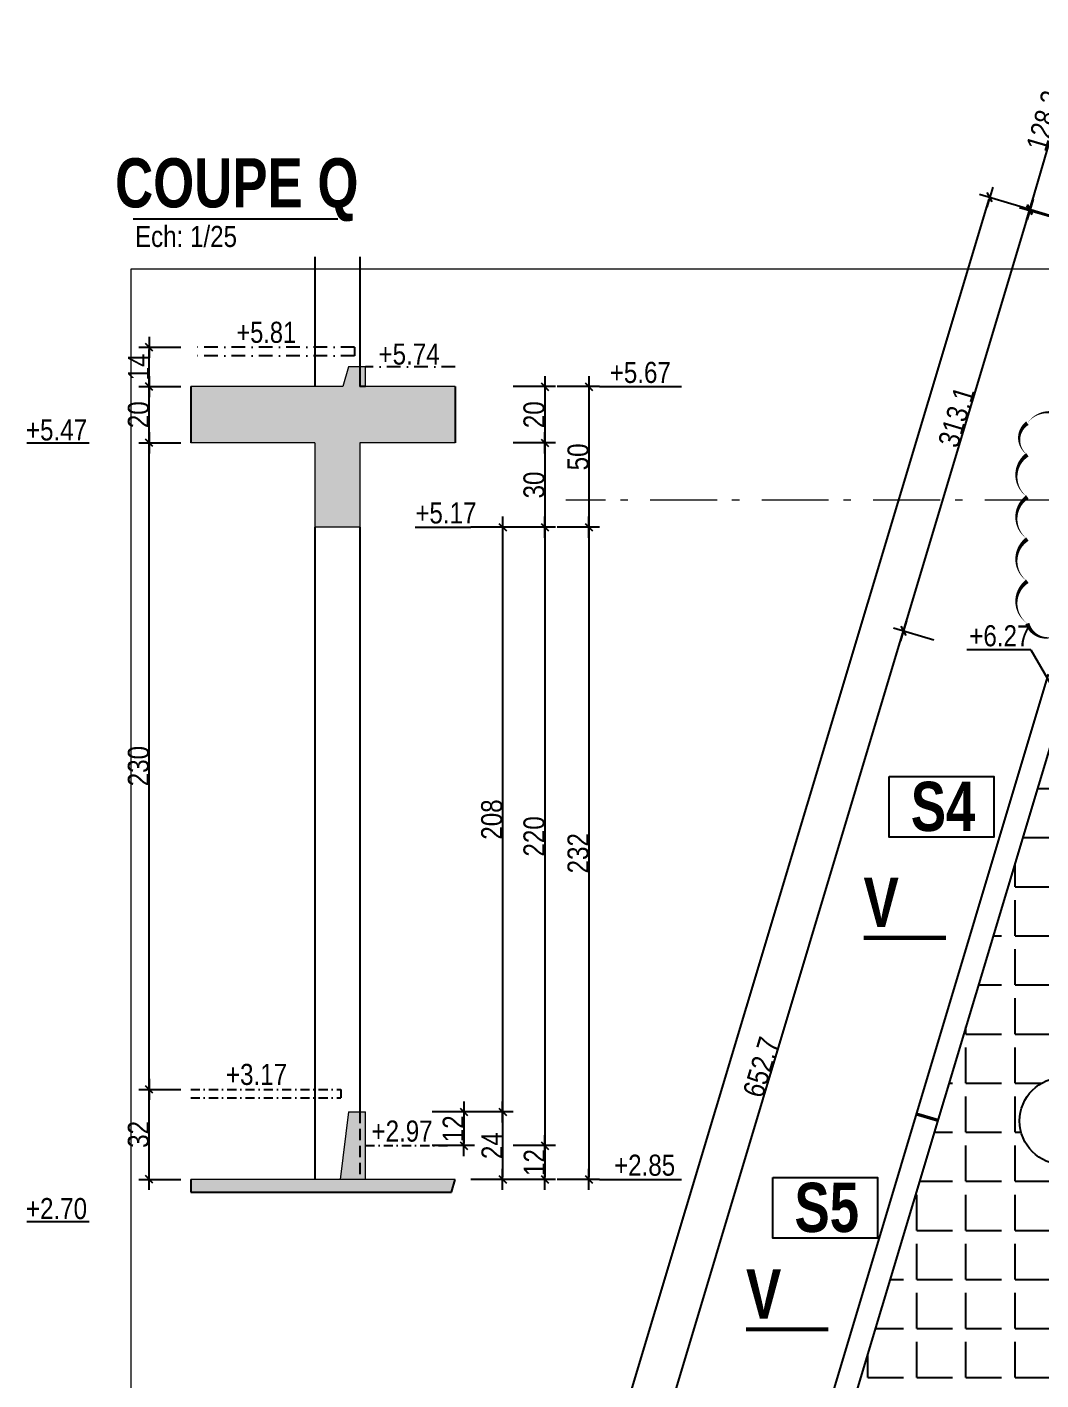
# Model space of a CAD drawing. Header units: centimetres. Extents: x -31 to 9059, y 2319 to 6519.
# Drawn here: x 2615 to 3336, y 3666 to 4628 of the extents above; entities that cross this region are included whole.
import ezdxf
from ezdxf.enums import TextEntityAlignment as Align

# ---------------------------------------------------------------- set-up
doc = ezdxf.new("R2010")
doc.units = ezdxf.units.CM
doc.header["$LTSCALE"] = 12.7
doc.header["$PDMODE"] = 1
doc.header["$PDSIZE"] = -2
for name, pattern in [('CACHEX2', [19.05, 12.7, -6.35]), ('Style de ligne -6', [2.08328, 1.25, -0.41656, 0.13886, -0.27786]), ('TIRETPTX2', [50.8, 25.4, -12.7, 0, -12.7])]:
    doc.linetypes.add(name, pattern=pattern)
for name, color, linetype in [('01_cote_gen', 4, 'Continuous'), ('01_linteaux', 2, 'Continuous'), ('01_poch_BN', 9, 'Continuous'), ('01_poch_murs', 253, 'Continuous'), ('01_texte', 230, 'Continuous'), ('AA_COTES', 2, 'Continuous')]:
    doc.layers.add(name, color=color, linetype=linetype)
for name, color, linetype, lineweight in [('01_murs_coup', 5, 'Continuous', 60), ('01_résv', 32, 'Continuous', 9), ('B Général', 7, 'Continuous', 5)]:
    doc.layers.add(name, color=color, linetype=linetype, lineweight=lineweight)
doc.styles.add('ARIAL NA', font='ARIALN.TTF')
doc.styles.add('impact', font='impact.ttf')
doc.styles.add('MATTE_TXT', font='arial.ttf')
doc.styles.add('STYLE2', font='ARIALN.TTF')
doc.dimstyles.new('JB25', dxfattribs={"dimscale": 0.1, "dimtxt": 150, "dimasz": 15, "dimexe": 0.1, "dimexo": 0.1, "dimgap": 0.09, "dimtad": 1, "dimdec": 1, "dimlfac": 0.5, "dimdsep": 46, "dimtxsty": 'STYLE2', "dimblk1": 'BOND_G', "dimblk2": 'BOND_D', "dimsah": 1, "dimcen": 1.5, "dimdle": 0.01, "dimse1": 1, "dimse2": 1, "dimclrd": 4, "dimclre": 2, "dimclrt": 6, "dimazin": 2, "dimtfac": 2.333333, "dimtdec": 1, "dimtix": 1, "dimtmove": 2, "dimatfit": 3, "dimldrblk": 'BOND_G', "dimfxl": 1, "dimtolj": 1, "dimtzin": 0, "dimarcsym": 0})
doc.dimstyles.new('JB50', dxfattribs={"dimscale": 0.1, "dimtxt": 150, "dimasz": 15, "dimexe": 0.1, "dimexo": 0.1, "dimgap": 0.09, "dimtad": 1, "dimdec": 1, "dimdsep": 46, "dimtxsty": 'STYLE2', "dimblk1": 'BOND_G', "dimblk2": 'BOND_D', "dimsah": 1, "dimcen": 1.5, "dimdle": 0.01, "dimse1": 1, "dimse2": 1, "dimclrd": 4, "dimclre": 2, "dimclrt": 6, "dimazin": 2, "dimtfac": 2.333333, "dimtdec": 1, "dimtix": 1, "dimtmove": 2, "dimatfit": 3, "dimldrblk": 'BOND_G', "dimfxl": 1, "dimtolj": 1, "dimtzin": 0, "dimarcsym": 0})

# ---------------------------------------------------------------- blocks, each defined once
blk = doc.blocks.new('BOND_G')
at = {"layer": 'AA_COTES', "color": 0}
for p, q in [((0, -5), (0, 15)), ((5, 0), (-5, 0)), ((1.77, 1.77), (-1.77, -1.77))]:
    blk.add_line(p, q, dxfattribs=at)
blk = doc.blocks.new('BOND_D')
at = {"layer": 'AA_COTES', "color": 0}
for p, q in [((5, 0), (-5, 0)), ((-1.77, -1.77), (1.77, 1.77)), ((0, 5), (0, -15))]:
    blk.add_line(p, q, dxfattribs=at)
blk = doc.blocks.new('*D1372')
at = {"layer": '01_cote_gen', "color": 4, "lineweight": -2, "transparency": 16777216}
blk.add_line((3051.38, 3574.74), (3238.16, 4196.97), dxfattribs=at)
at = {"layer": 'Defpoints', "color": 0, "transparency": 16777216}
for p in [(3238.59, 4198.41), (3341.57, 4167.5), (3153.92, 3542.39)]:
    blk.add_point(p, dxfattribs=at)
at = {"layer": '01_cote_gen', "color": 4, "lineweight": -2, "transparency": 16777216, "xscale": 1.5, "yscale": 1.5, "zscale": 1.5}
for name, p, rotation in [('BOND_D', (3238.59, 4198.41), 73.29135087320348), ('BOND_G', (3050.95, 3573.3), 253.2913508732035)]:
    blk.add_blockref(name, p, dxfattribs=dict(at, rotation=rotation))
at = {"layer": '01_cote_gen', "color": 6, "transparency": 16777216, "insert": (3137.42, 3888.06), "char_height": 15, "attachment_point": 5, "rotation": 73.29135, "style": 'STYLE2'}
blk.add_mtext('\\A1;652.7', dxfattribs=at)
blk = doc.blocks.new('*D1373')
at = {"layer": '01_cote_gen', "color": 4, "lineweight": -2, "transparency": 16777216}
blk.add_line((3239.02, 4199.85), (3328.19, 4496.89), dxfattribs=at)
at = {"layer": 'Defpoints', "color": 0, "transparency": 16777216}
for p in [(3328.62, 4498.33), (3431.6, 4467.42), (3341.57, 4167.5)]:
    blk.add_point(p, dxfattribs=at)
at = {"layer": '01_cote_gen', "color": 4, "lineweight": -2, "transparency": 16777216, "xscale": 1.5, "yscale": 1.5, "zscale": 1.5}
for name, p, rotation in [('BOND_D', (3328.62, 4498.33), 73.29135084623782), ('BOND_G', (3238.59, 4198.41), 253.2913508462378)]:
    blk.add_blockref(name, p, dxfattribs=dict(at, rotation=rotation))
at = {"layer": '01_cote_gen', "color": 6, "transparency": 16777216, "insert": (3276.26, 4350.57), "char_height": 15, "attachment_point": 5, "rotation": 73.29135, "style": 'STYLE2'}
blk.add_mtext('\\A1;313.1', dxfattribs=at)
blk = doc.blocks.new('*D1374')
at = {"layer": '01_cote_gen', "color": 4, "lineweight": -2, "transparency": 16777216}
blk.add_line((2732.67, 2617.38), (3299.45, 4505.52), dxfattribs=at)
at = {"layer": 'Defpoints', "color": 0, "transparency": 16777216}
for p in [(3299.89, 4506.96), (3318.52, 4501.36), (2750.87, 2610.35)]:
    blk.add_point(p, dxfattribs=at)
at = {"layer": '01_cote_gen', "color": 4, "lineweight": -2, "transparency": 16777216, "xscale": 1.5, "yscale": 1.5, "zscale": 1.5}
for name, p, rotation in [('BOND_D', (3299.89, 4506.96), 73.29135085481416), ('BOND_G', (2732.24, 2615.94), 253.2913508548142)]:
    blk.add_blockref(name, p, dxfattribs=dict(at, rotation=rotation))
at = {"layer": '01_cote_gen', "color": 6, "transparency": 16777216, "insert": (3008.72, 3563.65), "char_height": 15, "attachment_point": 5, "rotation": 73.29135, "style": 'STYLE2'}
blk.add_mtext('\\A1;1974.4', dxfattribs=at)
blk = doc.blocks.new('*D1793')
at = {"layer": '01_cote_gen', "color": 4, "lineweight": -2, "transparency": 16777216}
blk.add_line((2983.44, 4370.66), (2983.44, 4333.7), dxfattribs=at)
at = {"layer": 'Defpoints', "color": 0, "transparency": 16777216}
for p in [(2955.94, 4372.16), (2955.94, 4332.2), (2983.44, 4332.2)]:
    blk.add_point(p, dxfattribs=at)
at = {"layer": '01_cote_gen', "color": 4, "lineweight": -2, "transparency": 16777216, "xscale": 1.5, "yscale": 1.5, "zscale": 1.5}
for name, p, rotation in [('BOND_G', (2983.44, 4372.16), 90), ('BOND_D', (2983.44, 4332.2), 270)]:
    blk.add_blockref(name, p, dxfattribs=dict(at, rotation=rotation))
at = {"layer": '01_cote_gen', "color": 6, "transparency": 16777216, "insert": (2975.78, 4352.18), "char_height": 15, "attachment_point": 5, "rotation": 90, "style": 'STYLE2'}
blk.add_mtext('\\A1;20', dxfattribs=at)
blk = doc.blocks.new('*D1794')
at = {"layer": '01_cote_gen', "color": 4, "lineweight": -2, "transparency": 16777216}
blk.add_line((2983.44, 4330.7), (2983.44, 4273.7), dxfattribs=at)
at = {"layer": 'Defpoints', "color": 0, "transparency": 16777216}
for p in [(2944.27, 4332.2), (2898.45, 4272.2), (2983.44, 4272.2)]:
    blk.add_point(p, dxfattribs=at)
at = {"layer": '01_cote_gen', "color": 4, "lineweight": -2, "transparency": 16777216, "xscale": 1.5, "yscale": 1.5, "zscale": 1.5}
for name, p, rotation in [('BOND_G', (2983.44, 4332.2), 90), ('BOND_D', (2983.44, 4272.2), 270)]:
    blk.add_blockref(name, p, dxfattribs=dict(at, rotation=rotation))
at = {"layer": '01_cote_gen', "color": 6, "transparency": 16777216, "insert": (2975.78, 4302.2), "char_height": 15, "attachment_point": 5, "rotation": 90, "style": 'STYLE2'}
blk.add_mtext('\\A1;30', dxfattribs=at)
blk = doc.blocks.new('*D1795')
at = {"layer": '01_cote_gen', "color": 4, "lineweight": -2, "transparency": 16777216}
blk.add_line((3014.78, 4370.66), (3014.78, 4273.7), dxfattribs=at)
at = {"layer": 'Defpoints', "color": 0, "transparency": 16777216}
for p in [(2990.94, 4372.16), (2990.94, 4272.2), (3014.78, 4272.2)]:
    blk.add_point(p, dxfattribs=at)
at = {"layer": '01_cote_gen', "color": 4, "lineweight": -2, "transparency": 16777216, "xscale": 1.5, "yscale": 1.5, "zscale": 1.5}
for name, p, rotation in [('BOND_G', (3014.78, 4372.16), 90), ('BOND_D', (3014.78, 4272.2), 270)]:
    blk.add_blockref(name, p, dxfattribs=dict(at, rotation=rotation))
at = {"layer": '01_cote_gen', "color": 6, "transparency": 16777216, "insert": (3007.12, 4322.18), "char_height": 15, "attachment_point": 5, "rotation": 90, "style": 'STYLE2'}
blk.add_mtext('\\A1;50', dxfattribs=at)
blk = doc.blocks.new('*D1796')
at = {"layer": '01_cote_gen', "color": 4, "lineweight": -2, "transparency": 16777216}
blk.add_line((3014.78, 4270.7), (3014.78, 3809.7), dxfattribs=at)
at = {"layer": 'Defpoints', "color": 0, "transparency": 16777216}
for p in [(3007.28, 4272.2), (2955.94, 3808.2), (3014.78, 3808.2)]:
    blk.add_point(p, dxfattribs=at)
at = {"layer": '01_cote_gen', "color": 4, "lineweight": -2, "transparency": 16777216, "xscale": 1.5, "yscale": 1.5, "zscale": 1.5}
for name, p, rotation in [('BOND_G', (3014.78, 4272.2), 90), ('BOND_D', (3014.78, 3808.2), 270)]:
    blk.add_blockref(name, p, dxfattribs=dict(at, rotation=rotation))
at = {"layer": '01_cote_gen', "color": 6, "transparency": 16777216, "insert": (3007.12, 4040.2), "char_height": 15, "attachment_point": 5, "rotation": 90, "style": 'STYLE2'}
blk.add_mtext('\\A1;232', dxfattribs=at)
blk = doc.blocks.new('*D1797')
at = {"layer": '01_cote_gen', "color": 4, "lineweight": -2, "transparency": 16777216}
blk.add_line((2983.44, 4270.7), (2983.44, 3833.7), dxfattribs=at)
at = {"layer": 'Defpoints', "color": 0, "transparency": 16777216}
for p in [(2960.94, 4272.2), (2960.94, 3832.2), (2983.44, 3832.2)]:
    blk.add_point(p, dxfattribs=at)
at = {"layer": '01_cote_gen', "color": 4, "lineweight": -2, "transparency": 16777216, "xscale": 1.5, "yscale": 1.5, "zscale": 1.5}
for name, p, rotation in [('BOND_G', (2983.44, 4272.2), 90), ('BOND_D', (2983.44, 3832.2), 270)]:
    blk.add_blockref(name, p, dxfattribs=dict(at, rotation=rotation))
at = {"layer": '01_cote_gen', "color": 6, "transparency": 16777216, "insert": (2975.78, 4052.2), "char_height": 15, "attachment_point": 5, "rotation": 90, "style": 'STYLE2'}
blk.add_mtext('\\A1;220', dxfattribs=at)
blk = doc.blocks.new('*D1798')
at = {"layer": '01_cote_gen', "color": 4, "lineweight": -2, "transparency": 16777216}
blk.add_line((2983.44, 3830.7), (2983.44, 3809.7), dxfattribs=at)
at = {"layer": 'Defpoints', "color": 0, "transparency": 16777216}
for p in [(2960.94, 3832.2), (2960.94, 3808.2), (2983.44, 3808.2)]:
    blk.add_point(p, dxfattribs=at)
at = {"layer": '01_cote_gen', "color": 4, "lineweight": -2, "transparency": 16777216, "xscale": 1.5, "yscale": 1.5, "zscale": 1.5}
for name, p, rotation in [('BOND_G', (2983.44, 3832.2), 90), ('BOND_D', (2983.44, 3808.2), 270)]:
    blk.add_blockref(name, p, dxfattribs=dict(at, rotation=rotation))
at = {"layer": '01_cote_gen', "color": 6, "transparency": 16777216, "insert": (2975.9, 3820.2), "char_height": 15, "attachment_point": 5, "rotation": 90, "style": 'STYLE2'}
blk.add_mtext('\\A1;12', dxfattribs=at)
blk = doc.blocks.new('*D1799')
at = {"layer": '01_cote_gen', "color": 4, "lineweight": -2, "transparency": 16777216}
blk.add_line((2953.37, 4270.7), (2953.37, 3857.7), dxfattribs=at)
at = {"layer": 'Defpoints', "color": 0, "transparency": 16777216}
for p in [(2851.79, 4272.2), (2855.79, 3856.2), (2953.37, 3856.2)]:
    blk.add_point(p, dxfattribs=at)
at = {"layer": '01_cote_gen', "color": 4, "lineweight": -2, "transparency": 16777216, "xscale": 1.5, "yscale": 1.5, "zscale": 1.5}
for name, p, rotation in [('BOND_G', (2953.37, 4272.2), 90), ('BOND_D', (2953.37, 3856.2), 270)]:
    blk.add_blockref(name, p, dxfattribs=dict(at, rotation=rotation))
at = {"layer": '01_cote_gen', "color": 6, "transparency": 16777216, "insert": (2945.7, 4064.2), "char_height": 15, "attachment_point": 5, "rotation": 90, "style": 'STYLE2'}
blk.add_mtext('\\A1;208', dxfattribs=at)
blk = doc.blocks.new('*D1800')
at = {"layer": '01_cote_gen', "color": 4, "lineweight": -2, "transparency": 16777216}
blk.add_line((2953.37, 3854.7), (2953.37, 3809.7), dxfattribs=at)
at = {"layer": 'Defpoints', "color": 0, "transparency": 16777216}
for p in [(2930.87, 3856.2), (2930.87, 3808.2), (2953.37, 3808.2)]:
    blk.add_point(p, dxfattribs=at)
at = {"layer": '01_cote_gen', "color": 4, "lineweight": -2, "transparency": 16777216, "xscale": 1.5, "yscale": 1.5, "zscale": 1.5}
for name, p, rotation in [('BOND_G', (2953.37, 3856.2), 90), ('BOND_D', (2953.37, 3808.2), 270)]:
    blk.add_blockref(name, p, dxfattribs=dict(at, rotation=rotation))
at = {"layer": '01_cote_gen', "color": 6, "transparency": 16777216, "insert": (2945.83, 3832.2), "char_height": 15, "attachment_point": 5, "rotation": 90, "style": 'STYLE2'}
blk.add_mtext('\\A1;24', dxfattribs=at)
blk = doc.blocks.new('*D1801')
at = {"layer": '01_cote_gen', "color": 4, "lineweight": -2, "transparency": 16777216}
blk.add_line((2702, 3809.7), (2702, 3870.7), dxfattribs=at)
at = {"layer": 'Defpoints', "color": 0, "transparency": 16777216}
for p in [(2702, 3872.2), (2761.34, 3872.2), (2761.34, 3808.2)]:
    blk.add_point(p, dxfattribs=at)
at = {"layer": '01_cote_gen', "color": 4, "lineweight": -2, "transparency": 16777216, "xscale": 1.5, "yscale": 1.5, "zscale": 1.5}
for name, p, rotation in [('BOND_D', (2702, 3872.2), 90), ('BOND_G', (2702, 3808.2), 270)]:
    blk.add_blockref(name, p, dxfattribs=dict(at, rotation=rotation))
at = {"layer": '01_cote_gen', "color": 6, "transparency": 16777216, "insert": (2694.34, 3840.2), "char_height": 15, "attachment_point": 5, "rotation": 90, "style": 'STYLE2'}
blk.add_mtext('\\A1;32', dxfattribs=at)
blk = doc.blocks.new('*D1802')
at = {"layer": '01_cote_gen', "color": 4, "lineweight": -2, "transparency": 16777216}
blk.add_line((2702, 3873.7), (2702, 4330.7), dxfattribs=at)
at = {"layer": 'Defpoints', "color": 0, "transparency": 16777216}
for p in [(2702, 4332.2), (2763.35, 4332.2), (2709.5, 3872.2)]:
    blk.add_point(p, dxfattribs=at)
at = {"layer": '01_cote_gen', "color": 4, "lineweight": -2, "transparency": 16777216, "xscale": 1.5, "yscale": 1.5, "zscale": 1.5}
for name, p, rotation in [('BOND_D', (2702, 4332.2), 90), ('BOND_G', (2702, 3872.2), 270)]:
    blk.add_blockref(name, p, dxfattribs=dict(at, rotation=rotation))
at = {"layer": '01_cote_gen', "color": 6, "transparency": 16777216, "insert": (2694.34, 4102.2), "char_height": 15, "attachment_point": 5, "rotation": 90, "style": 'STYLE2'}
blk.add_mtext('\\A1;230', dxfattribs=at)
blk = doc.blocks.new('*D1803')
at = {"layer": '01_cote_gen', "color": 4, "lineweight": -2, "transparency": 16777216}
blk.add_line((2702, 4333.7), (2702, 4370.66), dxfattribs=at)
at = {"layer": 'Defpoints', "color": 0, "transparency": 16777216}
for p in [(2702, 4372.16), (2747.26, 4372.16), (2731.49, 4332.2)]:
    blk.add_point(p, dxfattribs=at)
at = {"layer": '01_cote_gen', "color": 4, "lineweight": -2, "transparency": 16777216, "xscale": 1.5, "yscale": 1.5, "zscale": 1.5}
for name, p, rotation in [('BOND_D', (2702, 4372.16), 90), ('BOND_G', (2702, 4332.2), 270)]:
    blk.add_blockref(name, p, dxfattribs=dict(at, rotation=rotation))
at = {"layer": '01_cote_gen', "color": 6, "transparency": 16777216, "insert": (2694.34, 4352.18), "char_height": 15, "attachment_point": 5, "rotation": 90, "style": 'STYLE2'}
blk.add_mtext('\\A1;20', dxfattribs=at)
blk = doc.blocks.new('*D1804')
at = {"layer": '01_cote_gen', "color": 4, "lineweight": -2, "transparency": 16777216}
blk.add_line((2702, 4373.66), (2702, 4398.66), dxfattribs=at)
at = {"layer": 'Defpoints', "color": 0, "transparency": 16777216}
for p in [(2702, 4400.16), (2750.28, 4400.16), (2731.49, 4372.16)]:
    blk.add_point(p, dxfattribs=at)
at = {"layer": '01_cote_gen', "color": 4, "lineweight": -2, "transparency": 16777216, "xscale": 1.5, "yscale": 1.5, "zscale": 1.5}
for name, p, rotation in [('BOND_D', (2702, 4400.16), 90), ('BOND_G', (2702, 4372.16), 270)]:
    blk.add_blockref(name, p, dxfattribs=dict(at, rotation=rotation))
at = {"layer": '01_cote_gen', "color": 6, "transparency": 16777216, "insert": (2694.47, 4386.16), "char_height": 15, "attachment_point": 5, "rotation": 90, "style": 'STYLE2'}
blk.add_mtext('\\A1;14', dxfattribs=at)
blk = doc.blocks.new('*D1805')
at = {"layer": '01_cote_gen', "color": 4, "lineweight": -2, "transparency": 16777216}
blk.add_line((2925.78, 3854.7), (2925.78, 3833.7), dxfattribs=at)
at = {"layer": 'Defpoints', "color": 0, "transparency": 16777216}
for p in [(2855.79, 3856.2), (2912.06, 3832.2), (2925.78, 3832.2)]:
    blk.add_point(p, dxfattribs=at)
at = {"layer": '01_cote_gen', "color": 4, "lineweight": -2, "transparency": 16777216, "xscale": 1.5, "yscale": 1.5, "zscale": 1.5}
for name, p, rotation in [('BOND_G', (2925.78, 3856.2), 90), ('BOND_D', (2925.78, 3832.2), 270)]:
    blk.add_blockref(name, p, dxfattribs=dict(at, rotation=rotation))
at = {"layer": '01_cote_gen', "color": 6, "transparency": 16777216, "insert": (2918.24, 3844.2), "char_height": 15, "attachment_point": 5, "rotation": 90, "style": 'STYLE2'}
blk.add_mtext('\\A1;12', dxfattribs=at)
blk = doc.blocks.new('*D1894')
at = {"layer": '01_cote_gen', "color": 4, "lineweight": -2, "transparency": 16777216}
blk.add_line((3328.64, 4499.01), (3363.73, 4619.34), dxfattribs=at)
at = {"layer": 'Defpoints', "color": 0, "transparency": 16777216}
for p in [(3364.15, 4620.78), (3467.53, 4590.63), (3431.6, 4467.42)]:
    blk.add_point(p, dxfattribs=at)
at = {"layer": '01_cote_gen', "color": 4, "lineweight": -2, "transparency": 16777216, "xscale": 1.5, "yscale": 1.5, "zscale": 1.5}
for name, p, rotation in [('BOND_D', (3364.15, 4620.78), 73.74134792204516), ('BOND_G', (3328.22, 4497.57), 253.7413479220452)]:
    blk.add_blockref(name, p, dxfattribs=dict(at, rotation=rotation))
at = {"layer": '01_cote_gen', "color": 6, "transparency": 16777216, "insert": (3338.83, 4561.32), "char_height": 15, "attachment_point": 5, "rotation": 73.74135, "style": 'STYLE2'}
blk.add_mtext('\\A1;128.3', dxfattribs=at)

msp = doc.modelspace()

# ---------------------------------------------------------------- hatches: boundary and pattern name
at = {"layer": '01_poch_BN'}
h = msp.add_hatch(color=256, dxfattribs=at)
h.dxf.hatch_style = 1
h.paths.add_polyline_path([(2919.69, 4372.16), (2855.79, 4372.16), (2855.79, 4386.16), (2843.79, 4386.16), (2839.79, 4372.16), (2731.49, 4372.16), (2731.49, 4332.2), (2819.79, 4332.2), (2819.79, 4272.2), (2851.79, 4272.2), (2851.79, 4332.2), (2919.69, 4332.2)])
h = msp.add_hatch(color=256, dxfattribs=at)
h.dxf.hatch_style = 1
h.paths.add_polyline_path([(2855.79, 3856.2), (2843.79, 3856.2), (2837.79, 3808.2), (2855.79, 3808.2)])
h.paths.add_polyline_path([(2919.69, 3808.2), (2731.49, 3808.2), (2731.49, 3799.01), (2916.97, 3799.01)])
at = {"layer": '01_poch_murs'}
h = msp.add_hatch(dxfattribs=at)
h.set_pattern_fill('ANGLE', color=256, scale=5)
h.set_pattern_definition([(0, (0, 0), (0, 34.925), [25.4, -9.525]), (90, (0, 0), (-34.925, 2e-15), [25.4, -9.525])])
edge = h.paths.add_edge_path()
edge.add_arc((3352.13, 3849.76), 30.98, 0, 360)
h.paths.add_polyline_path([(3520.92, 4168.4), (3520.92, 4282.39), (3392.76, 4282.39), (3356.89, 4162.9), (3170.63, 3542.39), (3520.92, 3542.39), (3520.92, 3668.4), (3520.92, 3768.4), (3512.92, 3768.4), (3512.92, 3868.4), (3520.92, 3868.4)])

# ---------------------------------------------------------------- linework, layer by layer
at = {"layer": '01_linteaux', "ltscale": 0.1}
for p, q in [((2819.79, 4464.4), (2819.79, 4372.16)), ((2851.79, 4464.4), (2851.79, 4386.16)), ((2851.79, 4386.16), (2851.79, 4372.16)), ((2855.79, 4372.16), (2851.79, 4372.16)), ((2819.79, 4272.2), (2819.79, 3808.2)), ((2851.79, 4272.2), (2851.79, 3856.2))]:
    msp.add_line(p, q, dxfattribs=at)
at = {"layer": '01_linteaux', "linetype": 'TIRETPTX2', "ltscale": 0.03}
for p, q in [((2848.05, 4400.16), (2731.49, 4400.16)), ((2848.05, 4394.16), (2731.49, 4394.16)), ((2919.69, 4386.16), (2855.79, 4386.16))]:
    msp.add_line(p, q, dxfattribs=at)
at = {"layer": '01_linteaux', "linetype": 'TIRETPTX2', "ltscale": 0.02}
for p, q in [((2848.05, 4400.16), (2848.05, 4394.16)), ((2731.49, 3872.2), (2838.23, 3872.2)), ((2838.23, 3872.2), (2838.23, 3866.2)), ((2731.49, 3866.2), (2838.23, 3866.2)), ((2855.79, 3832.2), (2917.49, 3832.2))]:
    msp.add_line(p, q, dxfattribs=at)
at = {"layer": '01_linteaux'}
for p, q in [((3341.57, 4167.5), (3153.92, 3542.39)), ((3356.89, 4162.9), (3170.63, 3542.39)), ((3247.6, 3854.46), (3262.93, 3849.86)), ((3247.89, 3855.42), (3263.21, 3850.82))]:
    msp.add_line(p, q, dxfattribs=at)
at = {"layer": '01_linteaux', "linetype": 'CACHEX2', "ltscale": 0.05}
msp.add_line((2851.79, 3856.2), (2851.79, 3808.2), dxfattribs=at)
at = {"layer": '01_murs_coup', "linetype": 'Continuous', "lineweight": 5}
for p, q in [((2843.79, 4386.16), (2839.79, 4372.16)), ((2855.79, 4386.16), (2843.79, 4386.16)), ((2855.79, 4372.16), (2855.79, 4386.16)), ((2839.79, 4372.16), (2731.49, 4372.16)), ((2919.69, 4372.16), (2855.79, 4372.16)), ((2819.79, 4332.2), (2731.49, 4332.2)), ((2819.79, 4332.2), (2819.79, 4272.2)), ((2919.69, 4332.2), (2851.79, 4332.2)), ((2851.79, 4332.2), (2851.79, 4272.2)), ((2851.79, 4272.2), (2819.79, 4272.2)), ((2843.79, 3856.2), (2837.79, 3808.2)), ((2843.79, 3856.2), (2855.79, 3856.2)), ((2855.79, 3808.2), (2855.79, 3856.2)), ((2919.69, 3808.2), (2731.49, 3808.2))]:
    msp.add_line(p, q, dxfattribs=at)
at = {"layer": '01_poch_BN'}
for p, q in [((2731.49, 4372.16), (2731.49, 4332.2)), ((2919.69, 4372.16), (2919.69, 4332.2)), ((2731.49, 3808.2), (2731.49, 3799.01)), ((2916.97, 3799.01), (2919.69, 3808.2)), ((2731.49, 3799.01), (2916.97, 3799.01))]:
    msp.add_line(p, q, dxfattribs=at)
at = {"layer": '01_résv'}
for p, q in [((2689, 4455.83), (2689, 3405.83)), ((4174, 4455.83), (2689, 4455.83))]:
    msp.add_line(p, q, dxfattribs=at)
msp.add_lwpolyline([(3326.68, 4346.17, 0, 3, -0.520567), (3356.68, 4346.17, 0, 3, -0.520567), (3386.68, 4346.17, 0, 3, -0.520567), (3416.68, 4346.17, 0, 3, -0.520567), (3446.68, 4346.17, 0, 3, -0.520567), (3476.68, 4346.17, 0, 3, -0.520567), (3488.1, 4327.59, 0, 3, -0.520567), (3488.1, 4297.59, 0, 3, -0.520567), (3488.1, 4267.59, 0, 3, -0.520567), (3488.1, 4237.59, 0, 3, -0.520567), (3488.1, 4207.59, 0, 3, -0.520567), (3469.34, 4196.36, 0, 3, -0.520567), (3439.34, 4196.36, 0, 3, -0.520567), (3409.34, 4196.36, 0, 3, -0.520567), (3379.34, 4196.36, 0, 3, -0.520567), (3349.34, 4196.36, 0, 3, -0.520567), (3326.68, 4203.7, 0, 3, -0.520567), (3326.68, 4233.7, 0, 3, -0.520567), (3326.68, 4263.7, 0, 3, -0.520567), (3326.68, 4293.7, 0, 3, -0.520567), (3326.68, 4323.7, 0, 3, -0.520567)], format="xyseb", close=True, dxfattribs=at)
at = {"layer": '01_texte'}
for p, q in [((2836.08, 4491.31), (2690.48, 4491.31)), ((3022.28, 4372.16), (3080.61, 4372.16)), ((2614.97, 4332.12), (2659.26, 4332.12)), ((2891.1, 4272.2), (2930.87, 4272.2)), ((3329.26, 4184.81), (3283.71, 4184.81)), ((3329.26, 4184.81), (3345.44, 4156.59)), ((3022.28, 3808.2), (3080.61, 3808.2)), ((2614.97, 3778.16), (2659.26, 3778.16))]:
    msp.add_line(p, q, dxfattribs=at)
for points in [[(3228.46, 4094.79), (3302.87, 4094.79), (3302.87, 4051.55), (3228.46, 4051.55)], [(3145.68, 3809.51), (3220.09, 3809.51), (3220.09, 3766.27), (3145.68, 3766.27)]]:
    msp.add_lwpolyline(points, close=True, dxfattribs=at)
at = {"layer": '01_texte', "const_width": 3}
for points in [[(3268.68, 3980.08), (3210.18, 3980.08)], [(3185.07, 3701.53), (3126.57, 3701.53)]]:
    msp.add_lwpolyline(points, dxfattribs=at)
at = {"layer": '01_texte'}
msp.add_circle((3352.13, 3849.76), 30.98, dxfattribs=at)
at = {"layer": 'B Général', "color": 1, "linetype": 'Style de ligne -6', "lineweight": 13, "ltscale": 3, "true_color": 0xff0000}
msp.add_line((7947.67, 4291.31), (2998.3, 4291.31), dxfattribs=at)

# ---------------------------------------------------------------- texts
at = {"layer": '01_texte', "style": 'impact'}
msp.add_text('COUPE Q', height=35, dxfattribs=at).set_placement((2764.27, 4512.41), align=Align.MIDDLE)
at = {"layer": '01_texte'}
for s, style, p in [('Ech: 1/25', 'STYLE2', (2691.84, 4471.52)), ('+5.74', 'ARIAL NA', (2865.11, 4387.85)), ('+5.67', 'ARIAL NA', (3029.6, 4374.78)), ('+5.47', 'ARIAL NA', (2614.27, 4333.89)), ('+5.17', 'ARIAL NA', (2891.28, 4274.81)), ('+6.27', 'ARIAL NA', (3285.37, 4187.43)), ('+3.17', 'ARIAL NA', (2756.57, 3875.39)), ('+2.97', 'ARIAL NA', (2860.11, 3835.07)), ('+2.85', 'ARIAL NA', (3032.65, 3810.81)), ('+2.70', 'ARIAL NA', (2614.27, 3779.93))]:
    msp.add_text(s, height=15, dxfattribs=dict(at, style=style)).set_placement(p)
at = {"layer": '01_texte', "style": 'MATTE_TXT', "width": 0.8}
msp.add_text('+5.81', height=15, dxfattribs=at).set_placement((2785.24, 4398.82), align=Align.BOTTOM_CENTER)
at = {"layer": '01_texte', "style": 'impact'}
for s, p in [('S4', (3266.75, 4073.55)), ('S5', (3183.97, 3788.27))]:
    msp.add_text(s, height=35, dxfattribs=at).set_placement(p, align=Align.MIDDLE_CENTER)
for p in [(3222.69, 3977.23), (3139.07, 3698.67)]:
    msp.add_text('V', height=35, rotation=0, dxfattribs=at).set_placement(p, align=Align.BOTTOM_CENTER)

# ---------------------------------------------------------------- dimensions: what is measured, and where the dimension line sits
at = {"layer": '01_cote_gen'}
for p1, p2, distance, picture, middle in [((3431.6, 4467.42), (3467.53, 4590.63), 107.68, '*D1894', (3338.83, 4561.32)), ((2750.87, 2610.35), (3318.52, 4501.36), 19.45, '*D1374', (3008.72, 3563.65)), ((3341.57, 4167.5), (3431.6, 4467.42), 107.52, '*D1373', (3276.26, 4350.57)), ((3153.92, 3542.39), (3341.57, 4167.5), 107.52, '*D1372', (3137.42, 3888.06))]:
    dim = msp.add_aligned_dim(p1=p1, p2=p2, distance=distance, dimstyle='JB50', dxfattribs=at)
    dim.commit()
    dim.dimension.update_dxf_attribs({"geometry": picture, "text_midpoint": middle})
for base, p1, p2, picture, middle in [((2702, 4400.16), (2731.49, 4372.16), (2750.28, 4400.16), '*D1804', (2694.47, 4386.16)), ((2702, 4372.16), (2731.49, 4332.2), (2747.26, 4372.16), '*D1803', (2694.34, 4352.18)), ((2983.44, 4332.2), (2955.94, 4372.16), (2955.94, 4332.2), '*D1793', (2975.78, 4352.18)), ((3014.78, 4272.2), (2990.94, 4372.16), (2990.94, 4272.2), '*D1795', (3007.12, 4322.18)), ((2702, 4332.2), (2709.5, 3872.2), (2763.35, 4332.2), '*D1802', (2694.34, 4102.2)), ((2983.44, 4272.2), (2944.27, 4332.2), (2898.45, 4272.2), '*D1794', (2975.78, 4302.2)), ((2953.37, 3856.2), (2851.79, 4272.2), (2855.79, 3856.2), '*D1799', (2945.7, 4064.2)), ((3014.78, 3808.2), (3007.28, 4272.2), (2955.94, 3808.2), '*D1796', (3007.12, 4040.2)), ((2983.44, 3832.2), (2960.94, 4272.2), (2960.94, 3832.2), '*D1797', (2975.78, 4052.2)), ((2702, 3872.2), (2761.34, 3808.2), (2761.34, 3872.2), '*D1801', (2694.34, 3840.2)), ((2925.78, 3832.2), (2855.79, 3856.2), (2912.06, 3832.2), '*D1805', (2918.24, 3844.2)), ((2953.37, 3808.2), (2930.87, 3856.2), (2930.87, 3808.2), '*D1800', (2945.83, 3832.2)), ((2983.44, 3808.2), (2960.94, 3832.2), (2960.94, 3808.2), '*D1798', (2975.9, 3820.2))]:
    dim = msp.add_linear_dim(base=base, p1=p1, p2=p2, angle=90, dimstyle='JB25', dxfattribs=at)
    dim.commit()
    dim.dimension.update_dxf_attribs({"geometry": picture, "text_midpoint": middle})

doc.saveas('drawing.dxf')
